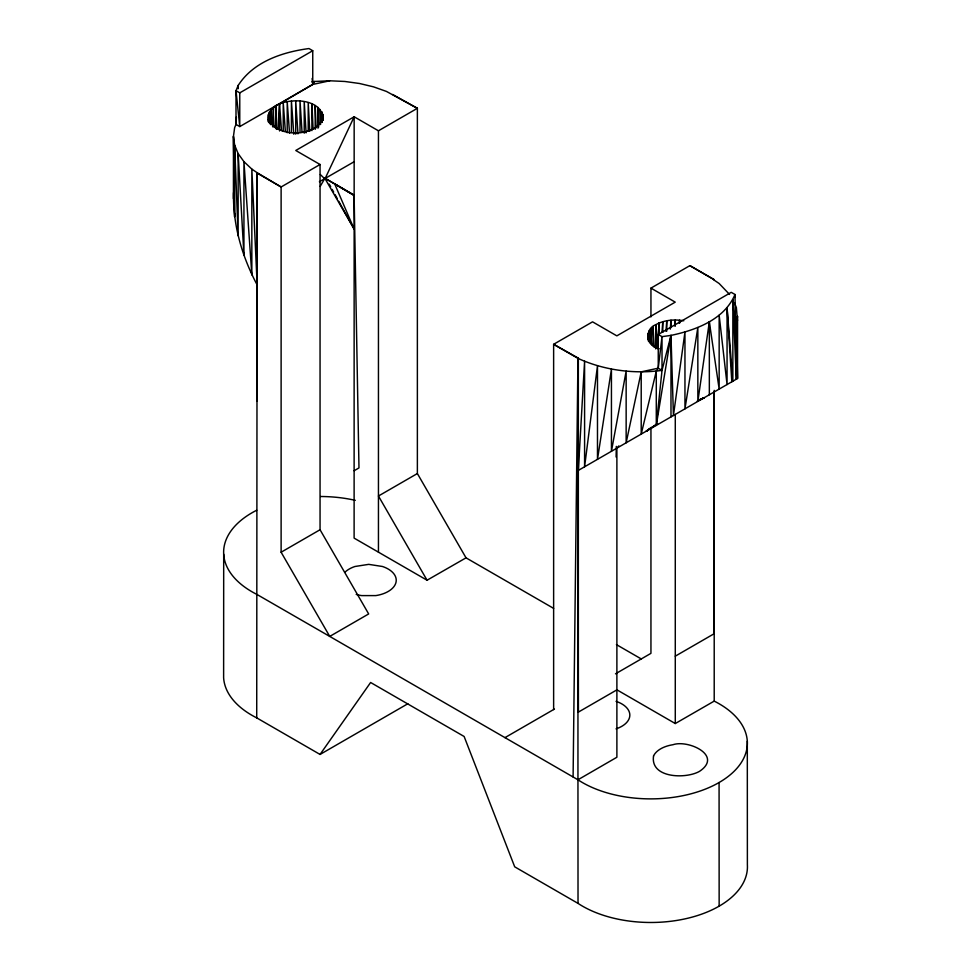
<?xml version="1.0" encoding="UTF-8"?>
<svg xmlns="http://www.w3.org/2000/svg" width="971" height="971" viewBox="0 0 971 971"><rect width="100%" height="100%" fill="white"/><g stroke="black" fill="none" stroke-linecap="round" stroke-linejoin="round"><path stroke-width="1.46" d="M223.694 554.186L223.621 677.709A96.578 55.796 0 0 0 256.72 717.872L320.054 754.443L407.832 703.757M256.72 717.872L257.169 172.717L281.117 186.978L281.117 552.22L329.739 636.418L577.951 779.786A96.578 55.723 0 0 0 719.074 782.529L719.147 906.137M675.282 656.165L713.831 633.905L714.086 391.714M466.031 557.84L427.058 580.221L354.112 538.116L354.16 116.775L378.447 130.794L417.372 108.315L417.372 473.545L466.031 557.84L553.652 608.392M268.494 121.751C266.26 113.51 272.208 106.519 279.539 103.885L312.747 84.441L329.788 80.787L344.851 81.467L359.561 83.506L373.519 86.844L386.409 91.408L417.372 108.315L392.66 94.49M276.116 128.075L276.25 105.511L275.024 127.577M323.234 119.761C322.821 99.503 293.958 97.901 279.539 103.885L277.912 129.337M655.668 348.71L655.813 324.642C664.285 320.017 674.384 319.143 683.79 320.77M573.096 776.97L577.951 358.36C603.683 370.169 633.687 374.26 662.016 370.364L670.985 335.408C695.77 330.152 724.415 319.58 734.998 294.504L731.236 292.332L658.253 334.473L658.253 368.191L656.287 371.153L641.212 434.098L641.212 371.844L658.253 368.191L662.016 370.364L656.287 425.395L656.287 371.153M256.502 283.69C241.815 255.774 232.785 224.337 233.538 192.634M269.368 122.382L269.537 111.835L269.537 123.681M616.112 457.013L616.306 446.393M737.475 320.709L736.37 307.516L734.355 302.661M270.763 124.567L271.188 109.529L271.188 124.689M238.15 85.509L238.041 88.519L238.15 85.509C253.261 61.768 282.379 52.058 308.984 48.55L312.747 50.723L312.747 84.441L239.764 126.582L236.002 124.409L236.002 90.691L238.15 85.509L238.15 88.531M272.633 126.788L273.446 107.405L273.446 126.958M236.414 116.921L236.002 124.409L234.63 127.711L233.441 136.413L233.441 198.667M658.253 334.473L662.016 336.646L670.985 335.408L673.437 415.503L684.956 332.058L684.956 408.852L697.846 327.506L697.846 401.399L709.34 321.838L719.159 389.104L719.159 315.199L727.061 384.54L727.061 307.758L732.85 381.202L732.85 299.687L736.37 379.163L736.37 324.921L737.559 316.218L737.559 378.472L578.34 470.401L584.591 361.212L584.591 466.796L597.481 365.776L597.481 459.356L611.439 369.114L611.439 451.284L626.149 371.153L626.149 442.8L641.212 371.844M657.476 348.48L659.103 323.027L659.103 335.056M234.63 216.764L234.63 145.116L238.15 153.6L238.15 235.771L234.63 145.116L233.441 136.413L234.63 216.764L234.836 213.741M657.294 348.565L659.103 323.027M679.372 323.197L679.591 320.187L679.591 323.173M662.004 332.203L662.78 321.717L662.78 332.337M674.833 325.94L675.282 319.993L675.282 326.038M665.972 331.269L666.774 320.77L666.774 331.135M670.293 329.169L670.973 320.187L670.973 327.603M658.253 368.191L662.016 336.646L662.016 370.364M734.646 297.514L734.998 294.504L736.37 379.163M656.287 425.395L670.985 335.408L670.985 416.911M319.374 181.747L325.212 178.385L354.16 116.775L295.767 150.481L320.054 164.5L320.054 529.741L368.664 613.939L329.739 636.418L256.793 594.361A96.578 55.796 0 0 1 256.72 510.236M320.175 186.42L324.63 178.725L320.345 174.537M329.788 80.787L314.713 81.467L312.747 84.441L312.128 78.457M320.054 754.443L370.619 682.492L464.126 736.479L514.703 866.824L578.024 903.382A96.578 55.723 0 0 0 686.279 918.59A96.578 55.723 0 0 0 747.379 864.809L747.306 741.201M618.83 445.907L616.888 448.153L616.888 757.246L577.951 779.786L578.024 903.382M657.622 423.781L646.273 431.185L651.104 427.519M646.273 431.185L656.153 424.461M239.764 92.864L239.764 126.582L236.002 90.691L239.764 92.864L312.747 50.723M320.054 164.5L281.117 186.978L256.793 172.935L257.036 401.229M650.946 316.91L650.946 288.12L689.883 265.641L714.207 279.697L689.883 265.641M354.112 470.741L358.979 467.925L354.112 195.414L334.655 183.835L354.112 229.01L353.286 226.097M281.117 552.22L320.054 529.741M417.372 473.545L378.447 496.023L427.058 580.221M504.969 737.632L554.453 709.061M615.48 673.838L650.946 653.349L650.946 427.543M553.628 709.546L553.628 344.304L577.951 358.36L578.34 712.131L616.888 689.871M325.212 178.385L354.16 161.72M616.67 689.689L675.282 723.541L714.207 701.111L714.207 390.354M697.542 401.096L704.084 397.807L698.671 399.943M697.287 401.023L704.084 397.807M268.53 119.227L268.579 122.212L268.53 114.262C268.821 138.707 318.464 138.902 323.246 116.738L323.246 119.773M311.849 81.867L314.713 81.467M659.103 348.735C647.256 346.125 643.506 329.57 655.813 324.642L655.813 348.613M650.946 288.12L675.233 302.139L616.84 335.857L592.553 321.838L553.628 344.304L578.34 358.141L578.34 712.131M324.205 177.802L354.112 195.074M354.112 195.414L324.727 178.106L354.112 229.01L352.352 224.835M616.415 644.61L641.261 658.945M713.831 279.915L719.159 283.52L729.537 294.419M257.169 172.717L251.841 169.1L243.939 161.659L238.15 153.6L243.939 255.239L243.939 161.659L251.841 274.684L251.841 169.1L256.829 277.451M329.254 184.114L330.723 186.76M332.179 189.406L333.648 192.04M335.104 194.686L337.301 198.642M338.758 201.288L354.112 229.01M251.453 271.698L251.841 274.684M732.85 299.687L734.998 328.222L736.37 324.921L737.559 378.472M285.328 131.012L283.229 102.586L283.229 131.401M289.54 133.27L287.21 101.627L287.21 132.748M281.493 130.49L279.539 103.885L279.539 130.964M293.788 134.216L291.409 101.045L291.409 132.19M297.976 133.852L295.718 100.85L295.718 134.132M243.745 252.254L243.939 255.239M727.061 307.758L731.831 381.785M302.03 132.177L300.027 101.045L300.027 132.444M654.236 347.412L653.01 326.535L653.01 346.089M306.083 132.869L304.226 101.627L304.226 133.197M309.773 131.34L308.22 102.586L308.22 131.085M651.553 344.984L650.752 328.671L650.752 343.831M313.111 129.277L311.897 103.885L311.897 130.612M316.097 127.917L315.187 105.511L315.187 129.361M649.502 342.909L649.101 330.965L649.101 341.343M318.646 127.08L317.99 107.405L317.99 128.184M320.612 124.409L320.248 109.529L320.248 124.531M648.24 340.882L648.094 333.393L648.094 339.328M322.069 122.455L321.899 111.835L321.899 122.358M276.419 129.398L276.25 105.511L276.25 127.978M647.766 338.867L647.754 335.881L647.754 338.903M322.942 120.258L322.906 114.262L322.906 120.234M578.34 470.401L577.951 358.36L577.951 779.786M256.793 172.935L257.036 245.614M713.831 392.175L713.831 633.905M709.34 321.838L709.34 394.772M675.282 414.435L675.282 723.541M378.447 130.794L378.447 552.159M320.636 496.509A96.578 55.796 0 0 1 355.289 500.332M356.211 594.41A27.528 15.888 0 0 0 361.588 595.599L375.838 595.599A27.528 15.888 0 0 0 395.998 582.333A27.528 15.888 0 0 0 382.477 566.494L368.713 564.357L354.949 566.494A27.528 15.888 0 0 0 344.875 572.307M714.207 701.111A96.578 55.723 0 0 1 719.074 782.529M616.051 701.341A27.528 15.888 0 0 1 616.051 728.869M653.556 755.948C649.987 778.354 686.072 779.191 699.606 771.29C723.225 755.438 688.136 739.477 673.024 744.708A27.528 15.888 0 0 0 653.556 755.948"/></g></svg>
